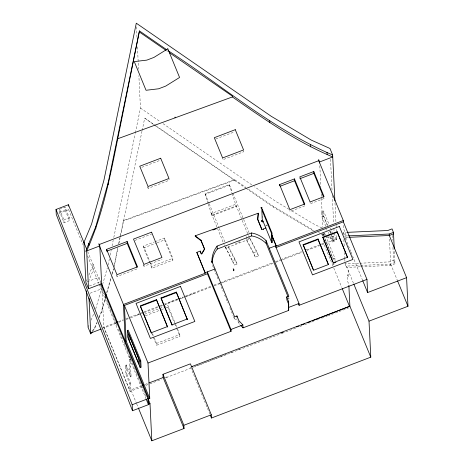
<?xml version="1.0" encoding="UTF-8"?>
<svg xmlns="http://www.w3.org/2000/svg" width="464" height="464" viewBox="0 0 464 464"><rect width="100%" height="100%" fill="white"/><g stroke="black" fill="none" stroke-linecap="round" stroke-linejoin="round"><path stroke-width="0.35" stroke-dasharray="2.32 1.74" d="M108.106 265.06L109.417 258.697M110.148 255.159L111.163 250.212M112.039 245.966L113.204 240.311M113.79 237.481L135.215 133.533M135.36 132.826L140.464 108.071L138.869 75.707M114.237 265.182L117.891 247.44M118.627 243.896L120.234 236.089M120.379 235.376L123.453 220.475L234.633 179.667L245.949 187.473M113.982 267.415L118.076 247.544M118.958 243.287L120.124 237.609M120.275 236.901L142.048 130.848M142.21 130.465L144.681 118.076L155.405 125.477M95.729 309.001L101.425 288.77M102.602 284.589L107.317 267.85M99.047 317.15L101.256 311.843L105.369 297.233M106.743 292.361L111.25 276.358M112.033 273.574L113.407 268.702M99.087 317.956L101.297 312.649L105.606 297.343M106.784 293.173L111.29 277.165M112.073 274.386L113.639 268.818M86.42 280.958L86.965 279.647M88.873 275.059L93.513 263.923L93.757 268.888L89.117 280.024M88.09 327.346L89.453 324.069M91.089 320.137L94.093 312.927M92.284 330.925L94.627 327.758L96.837 322.451M92.713 331.209L94.668 328.57L97.156 322.596M136.915 315.387L141.909 312.655M220.365 356.729L195.419 366.142M221.038 356.468L226.438 354.363M230.486 352.779L232.51 351.99M237.904 349.885L239.929 349.096M141.845 167.307L160.776 160.074M215.754 139.009L234.685 131.782M59.543 209.177L64.995 207.095L69.351 217.72L69.496 220.615L64.044 222.697L59.682 212.071L59.543 209.177L63.899 219.803L64.044 222.697M59.682 212.071L65.134 209.989L64.995 207.095M58.87 213.434L68.66 209.699L68.591 208.278M63.899 219.803L69.351 217.72M147.593 187.027L148.126 188.338L169.087 180.328L169.024 179.104M208.11 203.435L205.071 193.778L229.286 184.527L232.574 192.461M205.071 193.778L205.337 194.352L229.558 185.101M134.937 240.416L151.664 234.024M232.11 193.494L236.286 206.486L212.071 215.737L211.369 213.51L235.59 204.259L248.188 234.981M208.324 204.119L211.799 215.157L236.019 205.906L236.286 206.486M149.791 262.937L143.625 247.909L143.538 246.065L154.355 241.93M155.028 241.674L164.494 238.055L172.805 258.315L172.892 260.159L151.937 268.163L150.058 263.593M143.625 247.909L156.472 243.003M157.151 242.742L164.587 239.9L164.494 238.055M87.186 281.764L98.983 277.257L100.85 281.81M89.395 285.981L99.226 282.222L99.76 283.527M116.51 275.204L117.056 276.532L137.605 268.685M143.434 264.915L143.985 266.249L162.052 259.347M304.848 205.842L289.965 211.526L289.907 210.302M324.156 198.47L310.161 203.812L310.074 201.973M151.937 268.163L151.844 266.319L172.805 258.315M265.628 225.469L266.928 224.97M266.301 225.748L267.6 225.249M90.097 293.231L101.894 288.724L103.257 292.047M249.789 238.073L256.789 251.5L258.57 255.844L255.304 257.091L253.524 252.747L246.523 239.32L249.789 238.073L249.829 238.983L225.614 248.234L225.568 247.324L228.288 246.285L235.289 259.707L237.075 264.057L234.349 265.095L224.245 244.899M325.809 226.275L322.016 217.03L321.749 211.601L323.524 210.929L329.214 224.796M322.016 217.03L323.791 216.352L323.524 210.929M225.568 247.324L232.568 260.751L235.289 259.707M253.524 252.747L256.789 251.5M322.944 235.863L322.845 233.827L324.614 233.148L325.426 235.132M333.813 236.019L334.08 241.448L332.311 242.121L332.044 236.698L333.813 236.019L332.734 233.38M115.89 322.596L103.785 327.219L130.106 391.396L141.827 386.924M118.558 321.575L123.227 319.795M125.895 318.774L140.575 313.165M143.898 311.895L159.158 306.066M159.819 305.817L163.798 304.297M164.465 304.042L177.787 298.949M178.454 298.694L183.135 296.908M185.809 295.887L211.387 286.114M214.072 285.093L219.431 283.046M220.098 282.791L272.664 262.711M275.338 261.69L280.007 259.904M280.674 259.649L301.467 251.708M306.165 249.91L318.925 245.038M321.61 244.012L323.623 243.24L333.494 267.31M115.983 323.385L103.826 328.031L101.894 288.724M118.68 322.352L123.407 320.549M126.109 319.516L130.164 317.968M130.836 317.712L140.952 313.85M141.624 313.589L143.643 312.817M144.316 312.562L159.796 306.646M160.469 306.391L164.505 304.848M177.857 299.75L165.178 304.593L170.433 301.762L177.799 299.193M180.531 298.729L185.2 296.943M185.867 296.687L211.369 286.949M214.061 285.917L273.366 263.268M276.039 262.247L282.048 259.95M282.715 259.695L302.174 252.259M306.878 250.461L320.978 245.079M321.651 244.824L323.663 244.052L323.518 241.071M324.974 243.554L336.771 239.047L330.177 237.783L327.596 236.623M144.577 314.227L159.204 308.641M159.865 308.386L167.846 305.341L175.456 323.901M145.336 315.816L160.625 309.975M161.286 309.726L165.277 308.2M165.938 307.945L167.933 307.185L167.846 305.341M325.699 235.793L334.909 258.245L333.135 258.924L324.742 238.45M332.862 263.024L333.401 264.347L334.585 263.894M179.806 334.509L179.899 336.354L156.635 345.239L156.542 343.401L179.806 334.509L177.631 329.208M129.369 359.913L130.251 359.577M233.398 316.413L234.772 319.76L237.075 318.884L239.024 323.628L239.911 324.568M392.938 247.434L393.571 260.275L389.319 261.899L360.052 263.221M125.431 365.307L126.318 364.965L131.092 376.606L130.204 376.948L125.431 365.307L125.866 374.146L129.723 383.548L130.106 391.396M360.708 265.443L390.688 264.086L394.939 262.462M360.772 266.759L390.758 265.402L395.009 263.778L394.342 250.311M129.694 366.589L130.581 366.253M125.866 374.146L126.753 373.81L126.318 364.965M129.723 383.548L130.604 383.212L126.753 373.81M141.665 385.746L130.935 389.847L136.433 403.257M145.023 384.465L147.703 383.438M145.887 385.369L149.275 384.076M149.947 383.821L161.46 379.424M166.199 377.609L190.785 368.219M193.436 367.204L281.381 333.61M282.054 333.355L296.861 327.7M299.553 326.668L301.577 325.896M304.941 324.614L310.323 322.555M311.669 322.039L313.687 321.274M317.045 319.992L318.385 319.476M321.743 318.194L327.114 316.141M327.787 315.885L348.603 307.934M234.633 179.667L234.656 180.154L123.476 220.957L123.453 220.475M237.736 242.005L238.368 241.779M178.472 298.961L183.825 297.088M184.498 296.856L195.211 293.12L195.17 292.314M165.045 377.278L168.229 376.838M239.476 241.495C241.361 241.883 236.472 243.809 235.405 243.559M343.621 234.656L343.517 232.516L346.37 232.383M343.517 232.516L344.955 236.019L347.809 235.886M348.597 237.33L345.025 237.493L346.672 241.506M344.816 258.906L345.059 263.9L359.339 263.256M360.058 266.788L346.498 267.403L346.434 266.087L359.994 265.472M326.992 237.145L330.217 238.589L336.812 239.853L336.522 234.001M321.975 227.894L315.566 225.023L291.456 210.702M325.815 229.616L327.097 230.19M329.66 231.339L332.224 232.493M318.571 232.574L319.858 233.154M322.439 234.308L325.02 235.468M321.192 234.54L323.768 235.7M288.985 209.235L275.384 201.161L254.579 186.806M248.327 189.115L273.337 206.37L314.058 230.55M245.972 188.274L273.377 207.182L313.478 230.997M166.298 50.559L167.487 51.382M140.464 108.071L160.074 121.609M163.05 123.656L252.201 185.165M156.003 125.889L234.656 180.154M153.636 124.567L144.681 118.076M154.228 124.978L245.375 187.862M258.57 255.844L248.46 235.648M255.304 257.091L246.564 240.23L246.349 235.869M237.075 264.057L228.334 247.196L228.288 246.285M211.799 215.157L212.071 215.737M393.571 260.275L395.009 263.778M390.688 264.086L397.277 280.152M346.944 242.167L350.749 251.447M351.022 252.109L362.442 279.949M334.144 233.351L336.812 239.853M346.434 266.087L353.614 283.597M330.565 228.097L332.462 232.719M345.059 263.9L346.498 267.403M323.791 216.352L327.584 225.597M330.02 231.542L330.559 232.858M331.644 235.503L334.08 241.448M321.749 211.601L327.439 225.469M329.875 231.414L331.232 234.72M331.505 235.376L332.044 236.698M328.245 232.215L328.79 233.537M329.875 236.182L332.311 242.121M324.881 238.571L334.092 261.029M322.845 233.827L323.657 235.805M333.767 267.977L341.719 287.367M288.428 297.714L288.979 299.054L288.863 296.693M232.847 193.128L249.035 232.592M205.337 194.352L208.904 203.052M209.177 203.719L219.054 227.801M219.327 228.468L225.365 243.182M232.568 260.751L234.349 265.095M211.369 213.51L223.967 244.232M212.512 265.483L218.01 278.887M219.658 282.907L223.23 291.618M224.605 294.971L227.899 303.009M229.825 307.702L233.125 315.74M164.587 239.9L172.892 260.159M143.538 246.065L150.237 262.398M150.504 263.053L151.844 266.319M175.728 324.568L177.358 328.547M167.933 307.185L174.458 323.095M174.731 323.756L176.361 327.735M176.633 328.396L179.899 336.354M190.565 367.065L209.815 413.998M152.465 333.454L154.094 337.432M154.367 338.094L156.542 343.401M151.74 333.309L156.635 345.239M87.661 251.54L100.578 282.97M100.027 284.177L101.628 288.074M103.524 292.709L104.887 296.032M105.16 296.693L108.431 304.668M108.704 305.329L112.514 314.627M112.787 315.294L114.15 318.611M114.422 319.278L117.148 325.919M118.511 329.243L122.322 338.54M123.958 342.525L128.859 354.479M130.5 358.481L129.131 355.146L130.204 376.948M130.773 359.148L134.061 367.157M134.334 367.824L136.248 372.493M136.52 373.16L139.809 381.17M140.082 381.837L141.45 385.172M141.723 385.839L143.364 389.841M143.637 390.508L145.006 393.849M145.278 394.516L146.647 397.851M65.134 209.989L69.496 220.615M136.706 403.924L138.081 407.276M103.878 327.184L130.198 391.361M68.66 209.699L82.917 244.534M85.382 250.566L85.933 251.906M87.574 255.925L98.815 283.394M99.087 284.061L145.963 398.622M229.286 184.527L231.896 192.804M262.723 216.247L262.81 217.691M392.341 235.312L392.585 240.306M389.458 239.064L390.758 265.402M348.116 270.187L348.458 277.194L347.437 274.705L347.785 281.81L348.806 284.299L348.876 285.714M346.098 239.511L345.831 234.181L343.702 228.978L343.488 224.68M344.955 236.019L345.001 237M343.87 239.65L344.184 246.065M344.497 252.486L344.781 258.193M335.002 203.035L335.959 222.482M336.098 225.359L336.383 231.124M330.501 159.268L332.021 190.194M332.27 195.234L333.651 223.283M333.9 228.317L334.074 231.913M334.909 258.245L335.043 260.959M333.338 262.989L333.401 264.347M330.177 237.783L330.217 238.589M324.614 233.148L324.719 235.184M319.818 165.828L320.85 186.812M321.204 194.045L322.84 227.325M323.089 232.389L323.269 236.008M285.348 257.862L285.389 258.674M273.337 206.37L273.377 207.182M243.606 150.551L243.67 151.78L222.708 159.784L222.616 157.94M238.937 321.859L239.024 323.628M234.627 316.813L234.772 319.76M224.124 281.254L224.164 282.06M148.033 186.493L148.126 188.338M136.468 26.796L136.996 37.584M137.454 46.934L138.55 69.235M143.892 264.405L143.985 266.249M130.152 357.529L131.092 376.606M130.604 383.212L130.993 391.059M116.998 275.303L117.056 276.532M101.256 311.843L101.297 312.649M94.627 327.758L94.668 328.57M253.97 269.851L253.994 270.663"/><path stroke-width="0.7" d="M240.793 325.508L243.014 327.857L288.683 310.41L288.654 301.664L286.706 296.919L288.834 296.107L266.023 240.491C262.027 236.669 256.986 233.781 251.465 232.974L217.1 246.1C213.446 250.635 211.694 256.592 211.874 262.375M288.683 310.41L288.654 301.664M261.748 229.465L257.706 219.605L258.262 213.22L195.205 235.799L195.228 236.327L201.04 240.741L204.56 249.33L201.776 253.976M257.706 219.605L258.262 213.22M261.777 220.881L261.974 220.348M261.818 220.638L261.8 221.09M233.926 269.387L233.781 270.837L233.218 268.644M212.048 262.694C212.466 257.787 214.101 252.892 217.245 249.052L251.61 235.921C257.131 236.727 262.172 239.621 266.168 243.438L288.156 297.041M98.861 243.67L99.789 245.932L101.651 283.759L88.537 288.77L86.582 248.971L95.717 226.855L108.216 182.48L139.455 30.926L166.814 49.799M139.455 30.926L117.734 138.753C110.084 176.778 102.637 215.366 86.681 250.937L99.789 245.932M101.819 287.378L102.405 285.285M105.566 296.537L106.157 294.449M262.566 221.896L263.013 221.444M88.27 288.121L85.875 282.269L83.914 242.469L91.553 224.124L103.93 180.189L136.288 23.2L271.208 116.284L311.39 140.145L329.974 148.48L332.636 154.982L334.898 200.877M195.205 235.799L201.011 240.213L204.537 248.803L201.405 254.028L200.199 251.088L196.829 252.375L205.204 273.25L123.447 304.477L125.257 341.324L126.144 340.988L124.398 305.457L148.004 363.022L149.756 398.553L148.132 398.651L132.188 404.741L132.484 410.744L148.428 404.654L150 403.518L100.856 283.637M86.292 290.812L88.09 327.346L90.758 333.848L92.319 331.737M262.955 221.612L262.404 221.867L261.818 221.038M257.677 219.078L261.992 229.599L265.907 227.94M281.08 333.048L283.104 332.259M296.595 326.992L298.619 326.204M301.316 325.154L304.686 323.837M307.388 322.787L310.758 321.471M312.11 320.943L349.885 306.205L348.876 285.714M132.484 410.744L56.26 214.432L56.016 209.467L68.417 204.734L84.083 242.846M98.907 244.65L318.745 160.677L318.698 159.691L319.673 162.934M319.626 161.953L332.734 156.948C296.624 141.862 264.341 119.248 232.394 96.947L232.354 96.141L169.273 52.612M106.581 249.371L127.13 241.518L137.512 266.841L116.969 274.694L106.581 249.371L106.639 250.601M279.583 184.591L294.466 178.907L304.755 204.003L289.878 209.687L279.583 184.591L279.647 185.82M313.774 171.529L299.779 176.877L310.074 201.973L324.063 196.626L313.774 171.529L313.867 173.374L323.617 197.148M106.674 251.215L127.223 243.362L127.13 241.518M280.349 186.174L294.553 180.751L294.466 178.907M299.872 178.721L313.867 173.374M205.204 273.25L205.175 272.722L215.006 268.969M269.213 248.263L276.144 245.613L271.591 234.517M271.62 235.039L276.167 246.14L343.285 220.504L318.745 160.677M123.511 305.793L207.454 273.731L207.362 271.887L230.973 329.452L231.06 331.296L148.004 363.022M276.173 247.48L343.348 221.821L343.285 220.504M156.438 299.657L140.319 305.811L151.351 332.717L167.475 326.557L156.438 299.657L167.498 327.085L167.475 326.557M176.308 292.604L161.072 298.422L161.049 297.894L176.279 292.076L187.34 319.505L176.279 292.076M156.467 300.185L140.348 306.339L151.38 333.245M303.131 244.667L318.014 238.983L328.489 264.526L313.612 270.21L303.131 244.667L313.368 270.083M332.763 261.916L322.799 237.156L337.142 231.675L347.646 257.746L337.142 231.675M303.16 245.189L318.037 239.505L318.014 238.983M322.822 237.678L337.171 232.197M116.557 322.341L117.891 321.83M90.718 333.036L101.204 329.028M127.333 330.507L128.215 330.171L140.772 360.789L141.097 367.337L140.209 367.674L127.652 337.061L127.333 330.507L139.884 361.125L140.209 367.674M348.522 235.857L389.209 234.018L393.46 232.394L392.028 228.891L387.776 230.515L347.084 232.354M393.536 233.868L389.284 235.492L349.311 237.301M128.801 339.265L128.54 334.051L138.742 358.921L138.997 364.136L128.801 339.265L130.57 338.587L130.506 337.287M347.623 257.218L333.274 262.699L322.799 237.156M187.317 318.983L172.08 324.8L161.049 297.894M333.952 262.978L335.907 262.23M243.014 327.857L242.869 324.91L238.879 320.682L236.93 315.932L234.627 316.813L211.816 261.197M139.884 361.125L140.772 360.789M230.973 329.452L242.869 324.91M288.538 307.464L299.019 303.462L275.407 245.891L275.471 247.121M298.282 303.294L299.106 305.3L366.96 279.386L343.348 221.821M362.709 280.616L367.604 292.546L406.58 277.658L389.284 235.492L389.209 234.018M138.359 407.949L151.832 440.8L184.034 428.498L163.137 377.545L162.974 374.309L190.408 363.834L211.306 414.787L211.462 418.018L370.782 357.158L369.013 321.14L353.887 284.264M142.338 385.491L143.678 384.975M149.048 382.928L163.137 377.545M369.013 321.14L407.984 306.252L406.58 277.658M184.034 428.498L183.872 425.262L211.306 414.787M261.847 209.699L262.38 209.496L271.956 232.98L272.322 242.492L271.788 242.689L262.212 219.205L261.847 209.699L271.423 233.183L271.788 242.689M271.423 233.183L271.956 232.98M117.734 138.753L232.394 96.947M212.86 230.016L216.247 228.804M192.74 366.543L191.4 366.746L349.885 306.205L370.782 357.158M168.003 50.622C222.494 85.77 272.565 129.299 332.636 154.982M262.421 221.815L261.882 221.247M139.513 32.086L165.7 50.153M397.555 280.819L407.984 306.252M342.27 288.701L349.67 306.75M294.553 180.751L304.309 204.525M318.037 239.505L328.251 264.399M288.799 304.616L286.851 299.866L286.706 296.919M200.947 253.379L200.199 251.088M207.454 273.731L231.06 331.296M196.829 252.375L205.175 272.722M210.366 415.338L211.462 418.018M161.339 299.077L172.103 325.328M127.223 243.362L137.06 267.351M162.974 374.309L183.872 425.262M99.139 245.218L123.447 304.477M126.144 340.988L149.756 398.553M101.651 283.759L148.869 398.895M83.914 242.469L86.582 248.971M147.743 400.519L149.112 403.86M146.235 399.295L148.428 404.654L148.132 398.651M56.016 209.467L132.188 404.741M393.46 232.394L394.272 248.878M366.96 279.386L367.604 292.546M327.033 152.395L327.132 154.361M310.294 144.89L310.393 146.856M299.019 303.462L299.106 305.3M276.144 245.613L276.167 246.14M269.706 120.791L269.804 122.757M266.023 240.491L266.168 243.438M263.413 229.054L263.442 229.581M251.465 232.974L251.61 235.921M236.93 315.932L236.988 317.109M217.1 246.1L217.245 249.052M204.537 248.803L204.56 249.33M201.011 240.213L201.04 240.741M175.027 117.038L175.067 117.85M150 403.518L151.832 440.8M108.216 182.48L108.315 184.446M95.717 226.855L95.816 228.827M88.839 243.385L88.937 245.352M88.995 298.021L90.758 333.848M68.417 204.734L68.486 206.149M262.38 209.496L262.433 210.853M261.046 207.686C261.626 210.807 263.065 206.376 261.046 207.686M167.817 48.795L153.944 57.408L146.873 60.111L134.282 61.602L146.044 90.277L158.636 88.786L165.706 86.084L179.58 77.465L167.817 48.795M235.271 129.676L214.31 137.686L222.616 157.94L243.577 149.936L235.271 129.676M160.689 158.23L139.728 166.234L148.033 186.493L168.995 178.489L160.689 158.23M151.577 232.18L133.504 239.082L143.892 264.405L161.959 257.503L151.577 232.18M180.467 286.421L136.039 303.392L150.411 338.436L194.839 321.465L180.467 286.421M339.364 226.444L298.973 241.877L312.51 274.885L352.901 259.451L339.364 226.444"/></g></svg>
